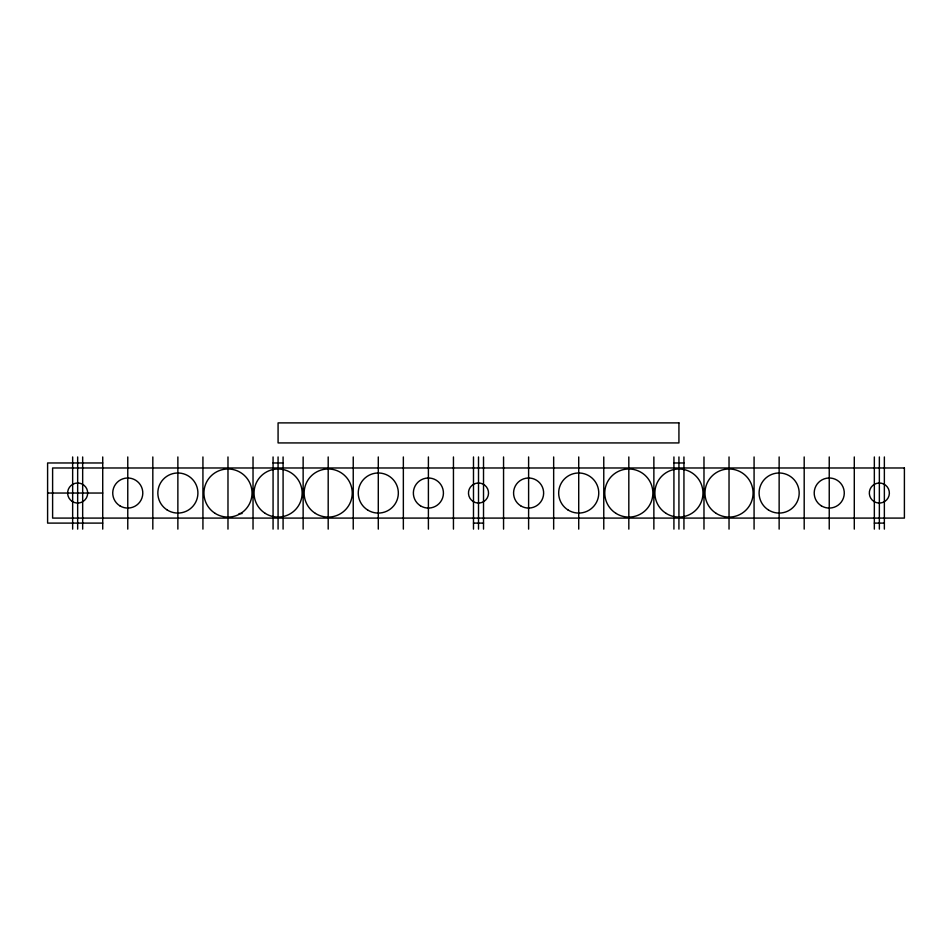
<?xml version="1.0" encoding="UTF-8"?>
<svg xmlns="http://www.w3.org/2000/svg" width="952" height="952" viewBox="0 0 952 952"><rect width="100%" height="100%" fill="white"/><g stroke="black" fill="none" stroke-linecap="round" stroke-linejoin="round"><path stroke-width="1.43" d="M102.721 462.969L47.6 462.969L47.6 523.1L102.721 523.1M273.069 462.969L283.089 462.969M673.921 462.969L683.941 462.969M47.6 493.041L102.721 493.041M239.059 513.58L242.034 513.58M473.489 523.1L483.521 523.1M874.341 523.1L884.36 523.1M884.36 456.96L884.36 529.11M879.351 456.96L879.351 529.11M874.341 456.96L874.341 529.11M854.289 456.96L854.289 529.11M829.24 456.96L829.24 529.11M804.19 456.96L804.19 529.11M779.141 456.96L779.141 529.11M754.079 456.96L754.079 529.11M729.03 456.96L729.03 529.11M703.98 456.96L703.98 529.11M683.941 456.96L683.941 529.11M678.931 456.96L678.931 529.11M673.921 456.96L673.921 529.11M653.869 456.96L653.869 529.11M628.82 456.96L628.82 529.11M603.77 456.96L603.77 529.11M578.721 456.96L578.721 529.11M553.659 456.96L553.659 529.11M528.61 456.96L528.61 529.11M503.56 456.96L503.56 529.11M483.521 456.96L483.521 529.11M478.511 456.96L478.511 529.11M473.489 456.96L473.489 529.11M453.45 456.96L453.45 529.11M428.4 456.96L428.4 529.11M403.35 456.96L403.35 529.11M378.289 456.96L378.289 529.11M353.24 456.96L353.24 529.11M328.19 456.96L328.19 529.11M303.141 456.96L303.141 529.11M283.089 456.96L283.089 529.11M278.079 456.96L278.079 529.11M273.069 456.96L273.069 529.11M253.03 456.96L253.03 529.11M227.98 456.96L227.98 529.11M202.931 456.96L202.931 529.11M177.869 456.96L177.869 529.11M152.82 456.96L152.82 529.11M127.77 456.96L127.77 529.11M102.721 456.96L102.721 529.11M82.669 456.96L82.669 529.11M77.659 456.96L77.659 529.11M72.649 456.96L72.649 529.11M678.931 422.89L278.079 422.89L278.079 442.93L678.931 442.93L678.931 422.89M904.4 467.979L52.61 467.979L52.61 518.09L904.4 518.09L904.4 467.979M72.34 501.525A10.02 10.02 0 0 0 87.679 493.398A10.02 10.02 0 0 0 72.971 484.175A10.02 10.02 0 0 0 72.34 501.525M119.785 505.774A15.03 15.03 0 0 0 142.788 493.588A15.03 15.03 0 0 0 120.737 479.748A15.03 15.03 0 0 0 119.785 505.774M167.231 510.01A20.04 20.04 0 0 0 197.897 493.767A20.04 20.04 0 0 0 168.492 475.322A20.04 20.04 0 0 0 167.231 510.01M215.2 513.414A24.05 24.05 0 0 0 252.018 493.909A24.05 24.05 0 0 0 216.723 471.787A24.05 24.05 0 0 0 215.2 513.414M473.18 501.525A10.02 10.02 0 0 0 488.519 493.398A10.02 10.02 0 0 0 473.81 484.175A10.02 10.02 0 0 0 473.18 501.525M420.415 505.774A15.03 15.03 0 0 0 443.418 493.588A15.03 15.03 0 0 0 421.367 479.748A15.03 15.03 0 0 0 420.415 505.774M367.65 510.01A20.04 20.04 0 0 0 398.329 493.767A20.04 20.04 0 0 0 368.912 475.322A20.04 20.04 0 0 0 367.65 510.01M315.409 513.414A24.05 24.05 0 0 0 352.228 493.909A24.05 24.05 0 0 0 316.933 471.787A24.05 24.05 0 0 0 315.409 513.414M616.039 513.414A24.05 24.05 0 0 0 652.858 493.909A24.05 24.05 0 0 0 617.562 471.787A24.05 24.05 0 0 0 616.039 513.414M568.07 510.01A20.04 20.04 0 0 0 598.748 493.767A20.04 20.04 0 0 0 569.332 475.322A20.04 20.04 0 0 0 568.07 510.01M520.625 505.774A15.03 15.03 0 0 0 543.628 493.588A15.03 15.03 0 0 0 521.577 479.748A15.03 15.03 0 0 0 520.625 505.774M874.019 501.525A10.02 10.02 0 0 0 889.358 493.398A10.02 10.02 0 0 0 874.662 484.175A10.02 10.02 0 0 0 874.019 501.525M821.255 505.774A15.03 15.03 0 0 0 844.269 493.588A15.03 15.03 0 0 0 822.207 479.748A15.03 15.03 0 0 0 821.255 505.774M768.49 510.01A20.04 20.04 0 0 0 799.168 493.767A20.04 20.04 0 0 0 769.751 475.322A20.04 20.04 0 0 0 768.49 510.01M716.249 513.414A24.05 24.05 0 0 0 753.068 493.909A24.05 24.05 0 0 0 717.772 471.787A24.05 24.05 0 0 0 716.249 513.414M666.15 513.414A24.05 24.05 0 0 0 702.957 493.909A24.05 24.05 0 0 0 667.673 471.787A24.05 24.05 0 0 0 666.15 513.414M265.31 513.414A24.05 24.05 0 0 0 302.117 493.909A24.05 24.05 0 0 0 266.822 471.787A24.05 24.05 0 0 0 265.31 513.414"/></g></svg>
